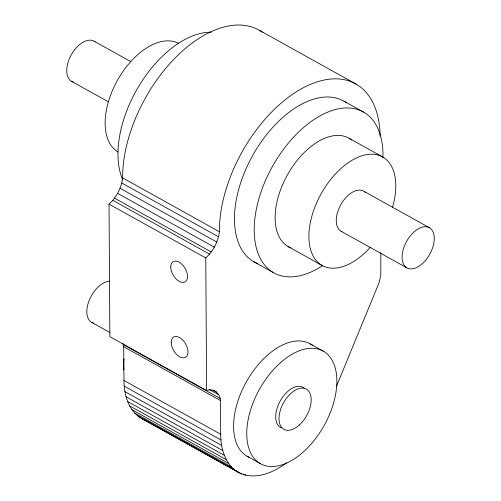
<?xml version="1.0" encoding="UTF-8"?>
<svg xmlns="http://www.w3.org/2000/svg" width="501" height="501" viewBox="0 0 501 501"><rect width="100%" height="100%" fill="white"/><g stroke="black" fill="none" stroke-linecap="round" stroke-linejoin="round"><path stroke-width="0.75" d="M286.628 462.755C274.147 472.149 257.345 479.626 241.732 473.959C226.208 467.79 220.615 449.635 220.709 434.261L220.453 400.537C220.315 393.579 213.457 387.774 206.619 390.511L109.869 336.691L109.024 204.12C116.483 197.363 121.461 187.894 122.632 177.893A114.929 66.101 -60.9 0 1 173.709 59.444A114.929 66.101 -60.9 0 1 262.424 32.264M206.619 390.511L205.767 257.94C213.226 251.183 218.211 241.714 219.375 231.712A114.929 66.101 -60.9 0 1 298.815 90.286A114.929 66.101 -60.9 0 1 380.09 136.09M336.465 386.277L378.8 283.378A36.542 21.017 -60.9 0 0 380.816 273.984L380.835 252.679M122.814 343.147L123.709 346.717L123.96 380.441C123.91 395.577 129.227 413.469 144.363 419.838M259.386 30.317L356.136 84.137M344.018 101.221L363.764 112.205M349.078 138.276L382.839 157.057M94.132 41.22L130.774 61.604M429.457 227.761A23.015 13.239 -60.9 0 0 402.585 252.109A23.015 13.239 -60.9 0 0 422.443 263.57A23.015 13.239 -60.9 0 0 429.457 227.761L363.645 191.15A23.015 13.239 -60.9 0 0 340.404 205.466A23.015 13.239 -60.9 0 0 342.095 231.756M71.543 81.325L108.185 101.709M341.056 231.255L406.868 267.866M288.094 246.561L321.855 265.342M122.632 177.893L219.375 231.712M121.768 182.984L218.511 236.804M253.663 261.647L273.408 272.632M120.065 188.226L216.808 242.046M117.603 193.361L214.353 247.181M114.51 198.139L211.259 251.959M112.775 200.312L209.518 254.139M109.024 204.12L205.767 257.94M310.263 343.911L323.427 351.239A64.441 37.061 -60.9 0 1 303.794 451.507A64.441 37.061 -60.9 0 1 248.195 419.412A64.441 37.061 -60.9 0 1 323.427 351.239M91.627 322.356L109.944 332.551M213.201 390.166L216.607 392.064M209.218 389.477L218.755 394.782M123.352 344.6L220.102 398.42M123.709 346.717L220.453 400.537M123.96 380.441L220.709 434.261M124.217 386.127L220.966 439.947M247.018 456.211L260.182 463.531M124.918 391.613L221.661 445.433M126.045 396.748L222.795 450.568M127.605 401.501L224.348 455.321M129.571 405.829L226.32 459.649M131.938 409.705L228.688 463.525M134.688 413.1L231.437 466.919M243.724 474.059L245.766 475.192M137.794 415.98L234.543 469.8M144.989 420.139L166.107 431.887M167.472 432.645L191.319 445.909M192.678 446.667L196.768 448.94M198.133 449.698L219.25 461.446M220.615 462.204L224.705 464.483M226.064 465.241L241.732 473.959M141.238 418.335L237.981 472.155M249.936 457.613A64.441 37.061 -60.9 0 1 246.267 382.019A64.441 37.061 -60.9 0 1 312.43 345.346M257.833 263.651A92.059 52.943 -60.9 0 1 252.329 156.13A92.059 52.943 -60.9 0 1 346.604 102.899M290.906 247.914A62.143 35.74 -60.9 0 1 287.63 174.548A62.143 35.74 -60.9 0 1 351.658 140.042M370.515 247.068A62.143 35.74 -60.9 0 1 309.43 244.156A62.143 35.74 -60.9 0 1 357.426 157.489A62.143 35.74 -60.9 0 1 392.515 207.345M364.596 191.802A23.015 13.239 -60.9 0 1 365.461 192.603M123.872 370.02A64.441 37.061 -60.9 0 1 123.979 358.747M93.787 323.201A23.015 13.239 -60.9 0 1 88.921 301.101A23.015 13.239 -60.9 0 1 109.613 281.199M122.607 179.565A92.059 52.943 -60.9 0 1 138.802 86.191A92.059 52.943 -60.9 0 1 211.284 32.164M118.092 151.991A62.143 35.74 -60.9 0 1 117.303 80.567A62.143 35.74 -60.9 0 1 178.4 43.33M73.703 82.17A23.015 13.239 -60.9 0 1 70.891 55.536A23.015 13.239 -60.9 0 1 95.09 41.871M322.807 265.517A92.059 52.943 -60.9 0 1 254.251 232.358A92.059 52.943 -60.9 0 1 318.517 116.739A92.059 52.943 -60.9 0 1 382.927 157.377M281.556 427.935A23.015 13.239 -60.9 0 1 280.341 400.769A23.015 13.239 -60.9 0 1 304.057 387.987M171.223 342.521A11.736 6.851 59.4 0 0 183.867 357.858A11.736 6.851 59.4 0 0 183.761 341.194A11.736 6.851 59.4 0 0 171.223 342.521M170.741 267.083A11.736 6.851 59.4 0 0 183.385 282.414A11.736 6.851 59.4 0 0 183.278 265.755A11.736 6.851 59.4 0 0 170.741 267.083M299.379 424.973A23.015 13.239 -60.9 0 0 306.393 389.164A23.015 13.239 -60.9 0 0 279.52 413.513A23.015 13.239 -60.9 0 0 299.379 424.973"/></g></svg>
